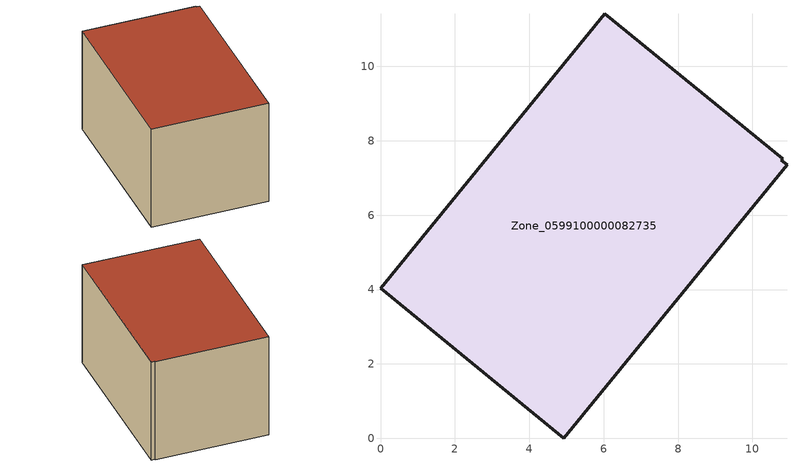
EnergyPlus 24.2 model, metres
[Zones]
Zone_0599100000082735
 floor ground (C_G): 0,4.04 6.03,11.42 10.81,7.51 10.78,7.47 10.93,7.35 4.93,0 z0
 wall outside (C_F): 6.03,11.42 0,4.04 4.93,0 10.93,7.35 10.78,7.47 10.81,7.51 6.03,11.42 z0:5.97
 roof outside (C_R): 4.93,0 10.93,7.35 10.78,7.47 10.81,7.51 6.03,11.42 0,4.04 z5.97
[BUILDING]
Pand.0599100000082735: North Axis=0; Terrain=City; Loads Convergence Tolerance Value=0.04; Temperature Convergence Tolerance Value=0.4; Solar Distribution=FullExterior; Maximum Number of Warmup Days=25; Minimum Number of Warmup Days=1
[Site:Location]
Rotterdam.The.Hague.AP_ZH_NLD Design_Conditions: Latitude=51.96; Longitude=4.45; Time Zone=1; Elevation=-4.5
[SITE:GROUNDTEMPERATURE:BUILDINGSURFACE]
18, 18, 18, 18, 18, 18, 18, 18, 18, 18, 18, 18
[MATERIAL] Thermal Absorptance=0.9; Solar Absorptance=0.7; Visible Absorptance=0.7
Name | Roughness | Thickness | Conductivity | Density | Specific Heat
G.TI.1946-1964 | MediumSmooth | 0.15 | 1 | 540 | 1210
F.TI.1946-1964 | Rough | 0.3 | 0.857143 | 1920 | 840
R.TI.1946-1964 | MediumRough | 0.2 | 0.277778 | 1500 | 1000
[CONSTRUCTION]
C_G: G.TI.1946-1964
C_F: F.TI.1946-1964
C_R: R.TI.1946-1964
[ZONE]
Zone_0599100000082735: Type=1; Multiplier=1; Ceiling Height=Autocalculate; Volume=Autocalculate; Floor Area=autocalculate; Part of Total Floor Area=Yes
[ZONEINFILTRATION:DESIGNFLOWRATE]
Infil_Zone_0599100000082735: Zone or ZoneList or Space or SpaceList=Zone_0599100000082735; Schedule=AlwaysOn; Design Flow Rate Calculation Method=Flow/Area; Flow Rate per Floor Area=0.003; Constant Term Coefficient=1; Temperature Term Coefficient=0; Velocity Term Coefficient=0; Velocity Squared Term Coefficient=0
[HVACTEMPLATE:ZONE:IDEALLOADSAIRSYSTEM]
Zone_0599100000082735: Maximum Heating Supply Air Temperature=50; Minimum Cooling Supply Air Temperature=13; Maximum Heating Supply Air Humidity Ratio=0.0156; Minimum Cooling Supply Air Humidity Ratio=0.0077; Heating Limit=NoLimit; Cooling Limit=NoLimit; Dehumidification Control Type=ConstantSensibleHeatRatio; Cooling Sensible Heat Ratio=0.7; Dehumidification Setpoint=60; Humidification Control Type=None; Humidification Setpoint=30; Outdoor Air Method=None; Outdoor Air Flow Rate per Person=0.00944; Outdoor Air Flow Rate per Zone Floor Area=0; Outdoor Air Flow Rate per Zone=0; Demand Controlled Ventilation Type=None; Outdoor Air Economizer Type=NoEconomizer; Heat Recovery Type=None; Sensible Heat Recovery Effectiveness=0.7; Latent Heat Recovery Effectiveness=0.65
[ZONECONTROL:THERMOSTAT]
ThermostatControl_Zone_0599100000082735: Zone or ZoneList=Zone_0599100000082735; Control Type Schedule=DualSetpointControlType; Control 1=Thermostat_Zone_0599100000082735; Temperature Difference Between Cutout And Setpoint=0
[THERMOSTATSETPOINT:DUALSETPOINT]
Thermostat_Zone_0599100000082735: Heating Setpoint Temperature Schedule=HeatingSetpoint_Zone_0599100000082735; Cooling Setpoint Temperature Schedule=CoolingSetpoint_Zone_0599100000082735
[SCHEDULE:COMPACT]
HeatingSetpoint_Zone_0599100000082735: Through: 12/31, For: AllDays, Until: 24:00, 21
CoolingSetpoint_Zone_0599100000082735: Through: 12/31, For: AllDays, Until: 24:00, 24
DualSetpointControlType: Through: 12/31, For: AllDays, Until: 24:00, 4
AlwaysOn: Through: 12/31, For: AllDays, Until: 24:00, 1
